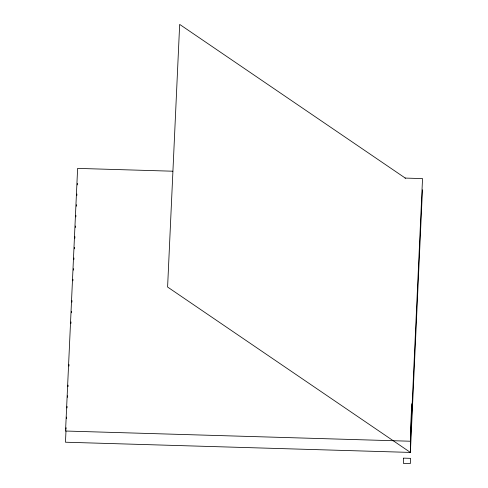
<?xml version="1.0" encoding="UTF-8"?>
<svg xmlns="http://www.w3.org/2000/svg" width="488" height="488" viewBox="0 0 488 488"><rect width="100%" height="100%" fill="white"/><g stroke="black" fill="none" stroke-linecap="round" stroke-linejoin="round"><path stroke-width="0.73" d="M411.591 426.152L411.744 403.783L410.536 430.05L410.384 452.419L65.465 442.213L65.996 430.794M66.063 429.269L66.13 427.744M66.551 418.613L66.624 417.087M67.045 407.956L67.112 406.431M67.533 397.299L67.6 395.774M68.021 386.636L68.094 385.117M68.967 366.085L69.04 364.56M70.925 323.452L70.998 321.934M71.419 312.796L71.486 311.277M71.907 302.139L71.974 300.614M72.889 280.826L72.956 279.301M73.377 270.163L73.444 268.644M73.865 259.506L73.938 257.987M74.359 248.849L74.426 247.331M74.847 238.193L74.914 236.668M75.335 227.536L75.408 226.011M75.823 216.879L75.896 215.354M76.317 206.223L76.384 204.698M76.805 195.56L76.878 194.041M77.293 184.903L77.366 183.384M422.455 189.783L410.384 452.419L167.597 287.036L179.669 24.4L405.473 178.211M172.795 171.209L77.616 168.391L65.544 431.026L410.457 441.231L422.535 178.596L405.022 178.077M403.649 458.14L403.405 463.399L410.304 463.6L410.542 458.348L403.649 458.14"/></g></svg>
